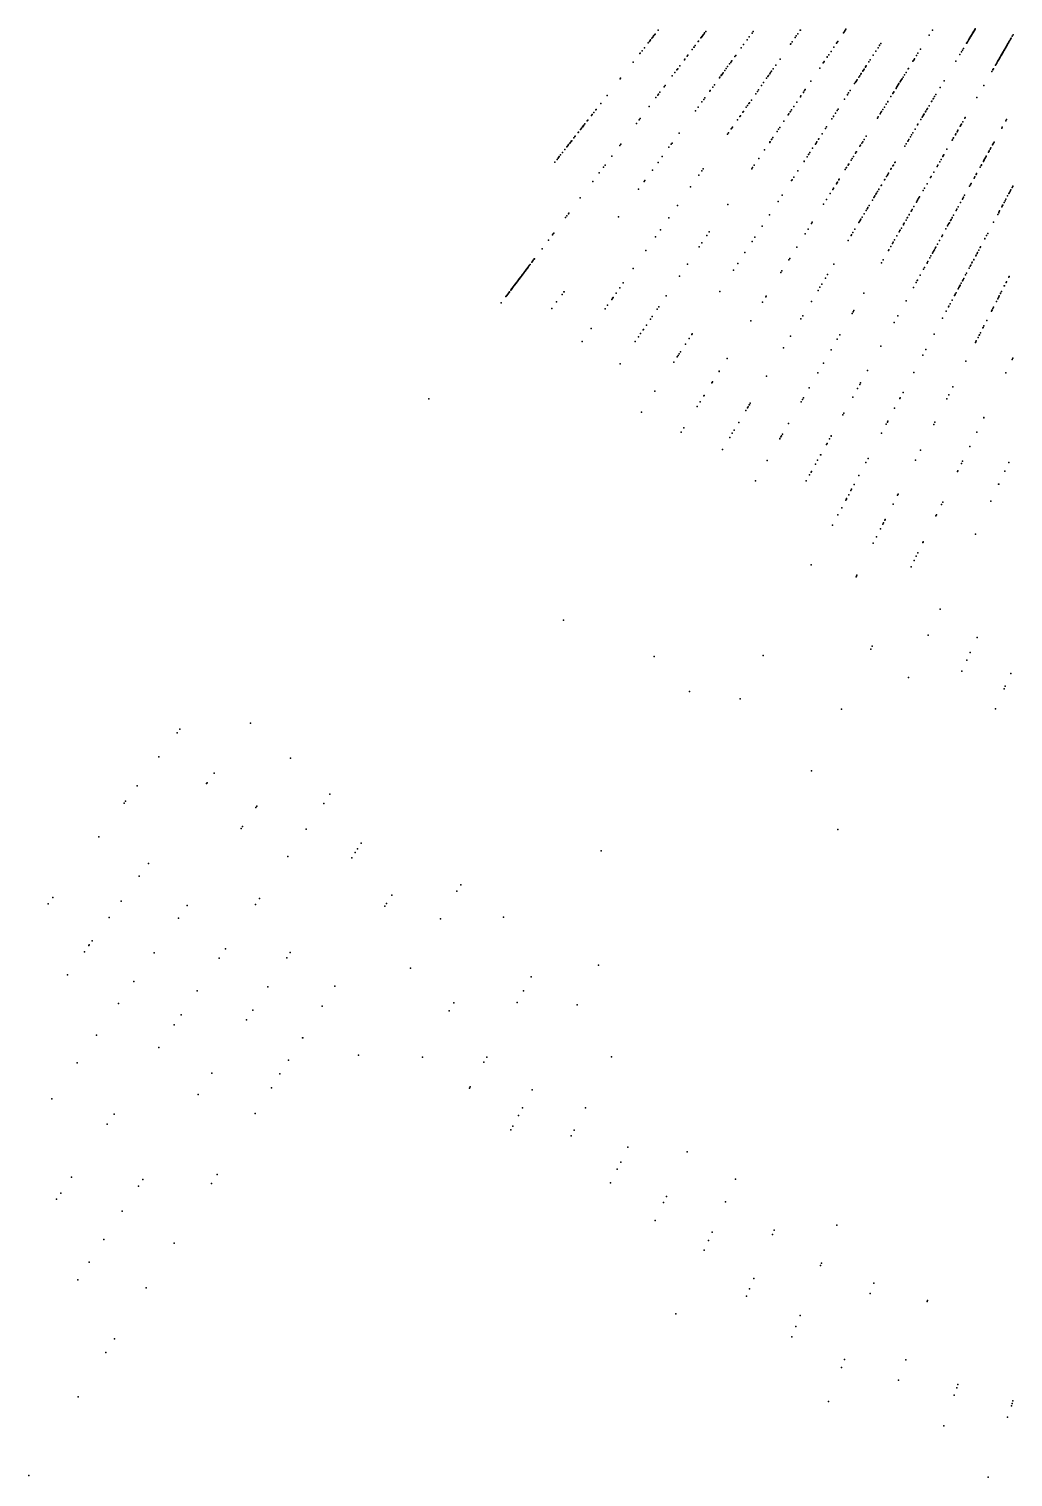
# Model space of a CAD drawing. Header units: metres. Extents: x -4327 to 4266, y -3886 to 3992.
# Drawn here: x -2168 to -1101, y -3471 to -1900 of the extents above; entities that cross this region are included whole.
import ezdxf

# ---------------------------------------------------------------- set-up
doc = ezdxf.new("R2010")
doc.units = ezdxf.units.M

msp = doc.modelspace()

# ---------------------------------------------------------------- linework, layer by layer
for p in [(-1141.9, -1900.43, 181.18), (-1141.88, -1900.41, 926.15), (-1141.74, -1900.18, 2523.62), (-1496.26, -1915.13, 2415.8), (-1495.11, -1913.65, 2236.26), (-1494.34, -1912.67, 2198.69), (-1493.92, -1912.12, 2166.94), (-1492.28, -1910.03, 2383.23), (-1491.48, -1909, 2218.65), (-1490.44, -1907.68, 2241.51), (-1490.19, -1907.36, 2421.79), (-1489.21, -1906.1, 2143.57), (-1488.92, -1905.73, 2110.41), (-1485.69, -1901.59, 2190.75), (-1442.07, -1913.69, 2275.15), (-1441.95, -1913.54, 2297.44), (-1439.27, -1909.97, 2275.69), (-1439.15, -1909.82, 2303.01), (-1438.91, -1909.5, 2345.74), (-1438.61, -1909.1, 1087.03), (-1438.04, -1908.35, 2478.46), (-1437.95, -1908.22, 1091.25), (-1437.24, -1907.29, 2542.88), (-1436.81, -1906.7, 2279.26), (-1436.62, -1906.46, -470.1), (-1435.74, -1905.29, 2488.04), (-1435.15, -1904.5, 2492.44), (-1434.04, -1903.03, 2498.7), (-1433.95, -1902.91, -427.51), (-1389.08, -1911.91, 2403.54), (-1386.71, -1908.65, 2409.95), (-1383.79, -1904.62, 1254.24), (-1382.51, -1902.86, 2515.39), (-1340.23, -1914.05, 2543), (-1336.9, -1909.29, 1261.41), (-1335.78, -1907.69, 1157.16), (-1334.11, -1905.31, 1244.06), (-1331.47, -1901.54, 1238.35), (-1331.38, -1901.41, 1183.51), (-1292.01, -1915.49, 1306.39), (-1292, -1915.47, -10.71), (-1291.81, -1915.19, 1283), (-1291.13, -1914.18, 1241.44), (-1290.76, -1913.63, 1.89), (-1284.57, -1904.45, 18.17), (-1284.49, -1904.33, 74.57), (-1284.16, -1903.85, -14.4), (-1283.63, -1903.05, 3.13), (-1283.59, -1903.01, 50.71), (-1283.04, -1902.19, -36.92), (-1282.43, -1901.28, 1280.24), (-1281.95, -1900.56, -5.63), (-1244.22, -1915.93, 6.85), (-1191.56, -1906.89, 2526.23), (-1188.19, -1901.51, 142.66), (-1188.11, -1901.37, 145.11), (-1151.07, -1915.7, 154.44), (-1151.02, -1915.62, 940.73), (-1150.56, -1914.86, 580.99), (-1150.18, -1914.22, 493.17), (-1149.89, -1913.74, 235.28), (-1149.13, -1912.48, 834.89), (-1148.57, -1911.55, 273.2), (-1148.55, -1911.52, 228.85), (-1148.49, -1911.41, 230.07), (-1148.49, -1911.41, 827.5), (-1148.47, -1911.37, 758.98), (-1148.25, -1911.02, 451.69), (-1147.93, -1910.48, 196.83), (-1147.82, -1910.29, 199.27), (-1147.75, -1910.18, 277.94), (-1147.58, -1909.89, 923.64), (-1147.49, -1909.74, 189.41), (-1147.12, -1909.12, 543.07), (-1146.88, -1908.73, 666.88), (-1146.87, -1908.7, 191.76), (-1146.7, -1908.43, 280.15), (-1146.62, -1908.3, 313.5), (-1146.18, -1907.56, 853.56), (-1146.12, -1907.46, 223.46), (-1146.12, -1907.46, 225.92), (-1146.09, -1907.41, 543.87), (-1146.09, -1907.41, 543.87), (-1145.97, -1907.22, 2541.35), (-1145.86, -1907.04, 577.32), (-1145.83, -1906.98, 320.72), (-1145.73, -1906.81, 281.15), (-1145.4, -1906.26, 306.99), (-1145.14, -1905.83, 571.78), (-1144.79, -1905.25, 315.47), (-1144.68, -1905.06, 308.03), (-1144.67, -1905.06, 637.95), (-1144.57, -1904.88, 538.02), (-1144.4, -1904.6, 632.55), (-1144.37, -1904.56, 263.6), (-1144.25, -1904.35, 1019.07), (-1144.2, -1904.26, 367.41), (-1144.1, -1904.09, 633.69), (-1143.96, -1903.87, 446.22), (-1143.83, -1903.66, 402.22), (-1143.79, -1903.59, 270.84), (-1143.54, -1903.17, 487.78), (-1143.46, -1903.04, 362.2), (-1143.33, -1902.81, 639.82), (-1143.25, -1902.68, 728.6), (-1143.04, -1902.35, 399.45), (-1143, -1902.27, 728.45), (-1142.67, -1901.73, 360.7), (-1142.65, -1901.68, 359.45), (-1142.63, -1901.66, 732.23), (-1142.43, -1901.31, 400.48), (-1142.27, -1901.05, 365.54), (-1142, -1900.6, 946.19), (-1106.29, -1916.15, 1042.78), (-1106.26, -1916.1, 459.58), (-1105.76, -1915.24, 2481.89), (-1105.31, -1914.46, 728.29), (-1105.21, -1914.29, 780.72), (-1104.48, -1913.02, 1035.2), (-1104.26, -1912.63, 931.07), (-1103.53, -1911.37, 2474.16), (-1103.3, -1910.98, 955.88), (-1103.01, -1910.47, 1097.63), (-1102.8, -1910.1, 851.48), (-1101.56, -1907.95, 987.37), (-1100.76, -1906.57, 877.62), (-1100.76, -1906.58, 1056.71), (-1505.36, -1926.77, 2147.84), (-1504.99, -1926.3, 2084.35), (-1503, -1923.75, 2363.95), (-1500.51, -1920.57, 2229.65), (-1454, -1929.52, 2167.06), (-1453.25, -1928.53, 2111.89), (-1448.72, -1922.52, 1089.92), (-1446.77, -1919.93, 2172.91), (-1446.69, -1919.82, 2512.5), (-1445.5, -1918.24, 2290.55), (-1402.31, -1930.11, 2230.83), (-1401.42, -1928.89, 2171.64), (-1395.54, -1920.79, 2372.93), (-1392.88, -1917.14, 2420.66), (-1342.03, -1916.62, 2538.07), (-1341.84, -1916.34, 2537.71), (-1302.38, -1930.86, 2545.88), (-1302.2, -1930.59, 1306.65), (-1300.6, -1928.22, 1184.28), (-1298.06, -1924.45, 1193.15), (-1295.09, -1920.05, 1269.78), (-1252.42, -1928.55, 1217.06), (-1249.66, -1924.31, -10.64), (-1247.17, -1920.48, 1316.26), (-1245.53, -1917.94, 2491.6), (-1245.4, -1917.75, 2505.03), (-1205.39, -1929.02, 20.47), (-1203.83, -1926.53, -11.77), (-1201.07, -1922.12, 2499.35), (-1158.43, -1927.94, 2518.64), (-1156.75, -1925.15, 846.01), (-1155.52, -1923.11, 747.29), (-1154.54, -1921.47, 151.22), (-1115.27, -1931.7, 866.71), (-1115.25, -1931.67, 241.2), (-1115.22, -1931.61, 445.56), (-1115.09, -1931.39, 195.73), (-1115.06, -1931.35, 538.62), (-1115.04, -1931.31, 258.4), (-1114.92, -1931.09, 539.84), (-1114.71, -1930.73, 354.97), (-1114.69, -1930.7, 616.3), (-1114.67, -1930.66, 258.31), (-1114.63, -1930.6, 263.23), (-1114.22, -1929.89, 902.47), (-1113.99, -1929.49, 211.47), (-1113.92, -1929.37, 247.06), (-1113.83, -1929.2, 916.32), (-1113.75, -1929.08, 375.88), (-1113.64, -1928.88, 263), (-1113.64, -1928.88, 1049.71), (-1113.5, -1928.64, 444.87), (-1113.45, -1928.55, 276.51), (-1113.4, -1928.46, 808.42), (-1113.25, -1928.21, 368.22), (-1113.25, -1928.21, 761.89), (-1113.11, -1927.96, 732.08), (-1113.07, -1927.89, 311.01), (-1112.94, -1927.68, 282.55), (-1112.76, -1927.36, 640.13), (-1112.62, -1927.12, 400.51), (-1112.61, -1927.09, 560.61), (-1112.36, -1926.67, 467.18), (-1112.31, -1926.57, 633.3), (-1112.26, -1926.5, 586.32), (-1112.22, -1926.42, 840.68), (-1112.01, -1926.06, 684.6), (-1111.98, -1926, 533.28), (-1111.75, -1925.61, 943.11), (-1111.69, -1925.51, 420.24), (-1111.54, -1925.25, 330.38), (-1111.42, -1925.04, 301.9), (-1110.71, -1923.81, 346.25), (-1110.6, -1923.61, 406.04), (-1110.47, -1923.38, 346.18), (-1110.1, -1922.76, 660.95), (-1109.98, -1922.55, 635.91), (-1109.87, -1922.35, 1016.71), (-1109.72, -1922.1, 1023.91), (-1109.31, -1921.38, 706.85), (-1109.28, -1921.33, 834.32), (-1109.01, -1920.85, 492.36), (-1108.88, -1920.64, 610.48), (-1108.78, -1920.47, 754.79), (-1108.64, -1920.21, 1074.71), (-1108.46, -1919.91, 787.09), (-1108.22, -1919.5, 438.99), (-1107.79, -1918.75, 964.08), (-1107.61, -1918.44, 827.55), (-1107.5, -1918.24, 939.5), (-1107.5, -1918.24, 999.96), (-1107.36, -1918, 2540.73), (-1107.34, -1917.97, 888.47), (-1107.29, -1917.88, 626.53), (-1107.24, -1917.79, 531.01), (-1107.03, -1917.43, 623.78), (-1106.99, -1917.36, 656.47), (-1106.99, -1917.37, 437.25), (-1106.64, -1916.75, 2530.71), (-1106.45, -1916.42, 828.06), (-1512.7, -1936.17, 2129.99), (-1467.45, -1947.37, 2363.72), (-1465.32, -1944.55, 2145.89), (-1464.97, -1944.08, 2214.75), (-1464.37, -1943.28, 2402.91), (-1462.13, -1940.31, 2153.02), (-1457.17, -1933.72, 2124.58), (-1456.65, -1933.04, 1091.12), (-1413.39, -1945.37, 2416.44), (-1411.74, -1943.09, 2170.9), (-1410.23, -1941.02, 2250.81), (-1408.17, -1938.18, 2452.58), (-1406.89, -1936.42, 2252.85), (-1406.06, -1935.28, 2200.41), (-1405.56, -1934.58, 2348.62), (-1363.63, -1947.46, 2376.11), (-1362.61, -1946.01, 2263.03), (-1360.73, -1943.32, 2490.4), (-1358.14, -1939.62, 2447.96), (-1353.4, -1932.86, 2501.47), (-1310.27, -1942.56, 1186.66), (-1306.52, -1936.99, 1143.5), (-1306.14, -1936.43, 1168.54), (-1306.06, -1936.31, 2481.47), (-1305.57, -1935.59, 2461.65), (-1263.74, -1945.99, 1283.7), (-1263.46, -1945.56, 1235.9), (-1263.34, -1945.37, -43.65), (-1262.69, -1944.37, -71.47), (-1262.68, -1944.36, -92.99), (-1262.21, -1943.63, 47.41), (-1260.82, -1941.49, 13.26), (-1260.68, -1941.28, 2502.67), (-1260.65, -1941.22, 2546.83), (-1260.48, -1940.98, 54.92), (-1260.24, -1940.61, -20.82), (-1260.02, -1940.26, 34.7), (-1257.09, -1935.74, 1200.73), (-1255.7, -1933.61, 29.55), (-1216.79, -1947.27, 38.2), (-1214.39, -1943.43, 1322.25), (-1214.14, -1943.03, 38.12), (-1209.25, -1935.2, -50.41), (-1208.92, -1934.68, -55.38), (-1208.48, -1933.98, 1165.89), (-1207.98, -1933.17, 30.46), (-1207.54, -1932.46, 11.81), (-1162.81, -1935.24, 1135.66), (-1123.7, -1946.3, 825.63), (-1122.76, -1944.67, 929.4), (-1122.74, -1944.64, 2506.2), (-1122.54, -1944.29, 719.33), (-1122.01, -1943.38, 818.84), (-1119.71, -1939.39, 429.6), (-1119.08, -1938.3, 501.95), (-1119.04, -1938.23, 572.95), (-1118.47, -1937.25, 337.43), (-1118.45, -1937.21, 476.1), (-1117.96, -1936.36, 318.59), (-1117.26, -1935.15, 595.47), (-1117.12, -1934.91, 216.98), (-1116.72, -1934.22, 521.41), (-1116.59, -1933.99, 171.47), (-1116.43, -1933.72, 168.99), (-1116.38, -1933.63, 353.01), (-1116.26, -1933.42, 170.19), (-1116.21, -1933.33, 157.94), (-1115.93, -1932.85, 168.92), (-1115.87, -1932.75, 160.34), (-1115.83, -1932.67, 643.21), (-1115.73, -1932.5, 693.55), (-1115.69, -1932.43, 517.08), (-1115.58, -1932.25, 741.8), (-1115.5, -1932.1, 192.12), (-1115.46, -1932.04, 741.73), (-1526.71, -1954.1, 2128.49), (-1526.33, -1953.61, 2097.61), (-1479.19, -1962.95, 1148.57), (-1479.06, -1962.78, -428.52), (-1478, -1961.37, -424.07), (-1470.21, -1951.03, 2360.42), (-1424.61, -1960.81, 2494.78), (-1419.08, -1953.19, 2167.87), (-1418.57, -1952.5, 2274.04), (-1417.33, -1950.79, 2383.85), (-1417.08, -1950.45, 2476.2), (-1416.64, -1949.84, 2497.13), (-1415.96, -1948.9, 2277.3), (-1415.01, -1947.6, 2278.27), (-1373.5, -1961.56, 2205.1), (-1371.23, -1958.33, 2490.52), (-1367.93, -1953.6, 2417.65), (-1366.74, -1951.9, 2376.34), (-1365.94, -1950.77, 2293.47), (-1364.61, -1948.86, 2505.7), (-1319.92, -1956.86, 2275.68), (-1272.48, -1959.45, 1178.43), (-1271.53, -1957.98, 1258.55), (-1270.96, -1957.1, 2539.69), (-1270.48, -1956.36, 1254.22), (-1270.1, -1955.78, 1301.81), (-1269.89, -1955.46, 1185.62), (-1267.97, -1952.51, -111.19), (-1267, -1951.01, 1219.88), (-1265.8, -1949.16, 80.52), (-1265.74, -1949.07, -3.17), (-1265.43, -1948.59, -51.33), (-1226.62, -1963, -68.83), (-1226.6, -1962.97, -61.24), (-1226.45, -1962.73, -78.93), (-1225.9, -1961.85, 2525.99), (-1225.5, -1961.22, -63.71), (-1225.22, -1960.76, 43.51), (-1225.21, -1960.75, 56.13), (-1224.8, -1960.09, 2529.25), (-1224.65, -1959.85, 1227.98), (-1224.41, -1959.47, 1205.21), (-1223.28, -1957.66, 38.4), (-1222.99, -1957.19, 2508.98), (-1222.82, -1956.92, 2505.88), (-1222.39, -1956.23, 48.45), (-1221.97, -1955.55, 1215.63), (-1221.73, -1955.17, 76.1), (-1221.13, -1954.21, -42.11), (-1219.97, -1952.37, -84.79), (-1218.5, -1950.01, -52.06), (-1218.49, -1949.99, -114.85), (-1175.46, -1956.3, 2497.51), (-1132.42, -1961.4, 2527.8), (-1540.92, -1972.28, 2105.97), (-1487.99, -1974.64, 2155.25), (-1485.98, -1971.96, 2138.14), (-1485.16, -1970.88, 2160.64), (-1483.68, -1968.91, 2168), (-1436.06, -1976.57, 2124.99), (-1434.82, -1974.87, 2125.5), (-1429.5, -1967.54, 2249.36), (-1429.13, -1967.02, 2214.56), (-1426.42, -1963.3, 2227.38), (-1384.51, -1977.28, 2254.62), (-1379.78, -1970.53, 2420.05), (-1378.02, -1968.01, 2301.15), (-1376.87, -1966.37, 2327), (-1376.83, -1966.32, 2203.21), (-1331.33, -1973.78, 2250.68), (-1330.7, -1972.84, 2271.84), (-1328.08, -1968.97, 2504.1), (-1327.96, -1968.79, 2495.68), (-1326.78, -1967.03, 2471.77), (-1326.05, -1965.95, 2438.26), (-1283.35, -1976.19, 2544.89), (-1280.37, -1971.6, 2473.24), (-1280.12, -1971.21, 1151.93), (-1279.07, -1969.6, 2473.43), (-1277.42, -1967.05, 1274.3), (-1236.48, -1978.79, 1202.56), (-1233.13, -1973.42, 1247.9), (-1231.17, -1970.28, 44.99), (-1230.66, -1969.47, 1273.27), (-1230.18, -1968.69, 1310.9), (-1229.94, -1968.31, 1221.94), (-1227.62, -1964.6, -24.64), (-1226.99, -1963.59, 1230.32), (-1189.07, -1978.95, 1193.05), (-1188.82, -1978.53, 1301.78), (-1188.8, -1978.5, 17), (-1188.73, -1978.38, 1192.7), (-1187.25, -1975.92, 18.23), (-1187.17, -1975.78, 33.32), (-1185.75, -1973.41, -89.83), (-1184.54, -1971.41, 1166.34), (-1179.89, -1963.67, 2506.92), (-1139.91, -1974.38, 2511.26), (-1558.01, -1994.16, 2075.68), (-1557.07, -1992.96, 1680.93), (-1556.95, -1992.8, 2123.17), (-1555.46, -1990.9, 2010.79), (-1555.31, -1990.7, 2109.22), (-1555.24, -1990.61, 2037.64), (-1553.23, -1988.04, 1945.71), (-1552.78, -1987.46, 2131.6), (-1547.87, -1981.19, 1600.74), (-1495.24, -1984.25, -438.79), (-1445.19, -1989.14, 2073.41), (-1442.21, -1985.04, 2089.83), (-1438.1, -1979.38, 2120.99), (-1396.4, -1994.27, 2484.19), (-1393.69, -1990.39, 2441.78), (-1393.12, -1989.59, 2140.6), (-1389.96, -1985.07, 2238.87), (-1388.71, -1983.29, 2273.86), (-1387.09, -1980.97, 2239.14), (-1386.56, -1980.21, 2426.64), (-1344.61, -1993.47, 2226.4), (-1344.54, -1993.36, 2333.36), (-1343.77, -1992.22, 2309.23), (-1342.26, -1989.98, 2309.16), (-1341.98, -1989.57, 2281.11), (-1340.89, -1987.95, 2479.04), (-1338.38, -1984.23, 2407.82), (-1338.37, -1984.22, 2282.44), (-1335.23, -1979.56, 2492.95), (-1293.29, -1991.49, 2264.5), (-1291.37, -1988.53, 2268.55), (-1290.39, -1987.02, 2542.1), (-1244.91, -1992.28, 2548.37), (-1244.02, -1990.85, 1172.86), (-1243.41, -1989.88, 1269.86), (-1241.93, -1987.5, 2528.38), (-1240.28, -1984.87, 2530.57), (-1238.39, -1981.84, 1223.83), (-1238.23, -1981.58, 2482.56), (-1236.66, -1979.08, 1246.56), (-1197.99, -1993.78, 1313.48), (-1197.95, -1993.72, -17.13), (-1197.69, -1993.29, -70.41), (-1197.37, -1992.76, -56.44), (-1197.19, -1992.46, -60.23), (-1195.78, -1990.12, -76.64), (-1195.51, -1989.66, 2528.99), (-1195.26, -1989.25, 2525.7), (-1194.32, -1987.68, -22.13), (-1193.51, -1986.34, 28.44), (-1191.85, -1983.57, 1291.81), (-1191.84, -1983.56, 65.02), (-1189.11, -1979.02, 57.31), (-1569.85, -2009.32, 1716.87), (-1569.36, -2008.69, 1939.45), (-1568.71, -2007.86, 1760.42), (-1568.66, -2007.79, 2103.85), (-1567.63, -2006.48, 1607.54), (-1567.39, -2006.17, 1846.5), (-1567.08, -2005.77, 1947.61), (-1566.64, -2005.2, 1633.83), (-1566.21, -2004.66, 1788.54), (-1564.96, -2003.05, 1639.92), (-1562.38, -1999.76, 2100.09), (-1562.2, -1999.52, 1794.32), (-1561.81, -1999.02, 2115.69), (-1509.02, -2002.54, 1118.85), (-1506.21, -1998.81, 1129.88), (-1504.97, -1997.17, 1128.96), (-1406.26, -2008.35, 2090.52), (-1405.75, -2007.62, 2119.95), (-1404.98, -2006.53, 2146.99), (-1399.48, -1998.67, 2380.76), (-1397, -1995.13, 2170.28), (-1354.96, -2008.8, 2527.01), (-1353.72, -2006.97, 2256.24), (-1349.23, -2000.32, 2131.17), (-1304.19, -2008.28, 2367.33), (-1303.04, -2006.5, 2396.4), (-1302.89, -2006.27, 2417.12), (-1297.28, -1997.63, 2486.81), (-1295.61, -1995.06, 2462.01), (-1295.52, -1994.92, 2488.87), (-1247.85, -1996.98, 1261.15), (-1247.03, -1995.66, 2494.74), (-1246.92, -1995.49, 1242.09), (-1207.03, -2008.84, 1212.69), (-1204.33, -2004.34, 1190.63), (-1203.83, -2003.5, 1286.47), (-1200.75, -1998.38, 1207.99), (-1199.22, -1995.83, 1314.84), (-1198.66, -1994.91, 1197.85), (-1160.66, -2010.32, 2573.84), (-1160.64, -2010.28, -75.36), (-1160.53, -2010.1, -81.69), (-1157.98, -2005.67, 37.27), (-1157.91, -2005.57, 1198.33), (-1157.7, -2005.2, 71.37), (-1157.69, -2005.17, 1196.49), (-1157.25, -2004.42, 1311.99), (-1156.98, -2003.94, 14.51), (-1156.71, -2003.49, 18.3), (-1155.31, -2001.06, 2528.51), (-1155.2, -2000.86, -22.05), (-1152.87, -1996.83, 2556.58), (-1152.59, -1996.34, -18.23), (-1112.91, -2007.75, 1135.94), (-1112.4, -2006.81, -1.88), (-1112.36, -2006.76, -38.17), (-1108.45, -1999.7, 2493.77), (-1107.79, -1998.51, -0.62), (-1582.61, -2025.65, 1890.23), (-1581.39, -2024.09, 1901.75), (-1580.69, -2023.2, 1875.02), (-1579.75, -2021.99, 1824.99), (-1579.66, -2021.87, 1735.74), (-1579.27, -2021.38, 1656.9), (-1576.95, -2018.4, 2082.28), (-1575.8, -2016.93, 1987.38), (-1575.5, -2016.54, 1666.82), (-1572.38, -2012.55, 1923.46), (-1572.01, -2012.08, 1778.56), (-1526.05, -2025.14, -389.58), (-1471.43, -2025.26, 2158.22), (-1470.49, -2023.96, 2161.6), (-1462.66, -2013.18, 2142.98), (-1410.3, -2014.11, 2094.2), (-1409.3, -2012.69, 2177.39), (-1364.64, -2023.16, 2363.08), (-1364.32, -2022.69, 2155), (-1364.26, -2022.6, 2159.65), (-1362.52, -2020.02, 2133.3), (-1362.39, -2019.82, 2469.8), (-1361.06, -2017.86, 2377.55), (-1356.68, -2011.37, 2166.61), (-1315.12, -2025.11, 2458.52), (-1314.32, -2023.87, 2222.2), (-1313.61, -2022.78, 2315.19), (-1311.53, -2019.58, 2254.17), (-1311.45, -2019.45, 2316.43), (-1307.76, -2013.78, 2233), (-1264.7, -2023.95, 2478.15), (-1263.78, -2022.47, 2396.59), (-1262.19, -2019.92, 2435.72), (-1259.96, -2016.36, 2287.32), (-1216.64, -2024.83, 1220.71), (-1214.83, -2021.82, 2500.56), (-1214.57, -2021.39, 2502.76), (-1213.78, -2020.06, 1187.05), (-1212.06, -2017.21, 1295.27), (-1210.75, -2015.03, 2486.72), (-1209.36, -2012.72, 1305.77), (-1166.61, -2020.62, 1274.26), (-1166.47, -2020.39, 1213.65), (-1165.52, -2018.73, -57.86), (-1165.34, -2018.42, 2481.65), (-1163.28, -2014.85, 1322.17), (-1163.27, -2014.84, 46.32), (-1163.21, -2014.74, 2515.34), (-1162.73, -2013.91, -13.32), (-1161.47, -2011.73, 1231.07), (-1161.44, -2011.68, 1301.71), (-1161.14, -2011.15, 75.39), (-1122.93, -2025.82, 2571.02), (-1122.71, -2025.42, 1155.39), (-1122.12, -2024.35, 1159.52), (-1121.96, -2024.07, -9.47), (-1121.35, -2022.97, -11.98), (-1595.12, -2041.65, 2027.65), (-1594, -2040.22, 1927.86), (-1593.51, -2039.59, 1998.42), (-1593.11, -2039.09, 1764.96), (-1592.72, -2038.59, 1827.26), (-1591.28, -2036.74, 1796.18), (-1589.39, -2034.32, 1637.73), (-1586.84, -2031.06, 1810), (-1584.44, -2027.99, 1720.61), (-1583.86, -2027.25, 2063.59), (-1583.78, -2027.15, 1952.84), (-1582.99, -2026.14, 1648.9), (-1535.82, -2038.1, 2116.58), (-1527.24, -2026.72, -401.23), (-1481.05, -2038.49, 2108.44), (-1473.83, -2028.55, 2119.17), (-1376.54, -2040.8, 2378.49), (-1370.17, -2031.36, 2147.65), (-1324.09, -2038.92, 2445.76), (-1322.49, -2036.45, 2088.8), (-1322.1, -2035.86, 2141.76), (-1321.03, -2034.21, 2144.74), (-1318.07, -2029.65, 2245.68), (-1275.25, -2040.82, 2531.76), (-1273.73, -2038.4, 2225.55), (-1271.5, -2034.83, 2379.87), (-1270.72, -2033.58, 2198.52), (-1270.54, -2033.29, 2470.63), (-1266.82, -2027.34, 2368.53), (-1266.19, -2026.33, 2251.41), (-1218.06, -2027.19, -109.07), (-1178.78, -2041.71, 1226.45), (-1177, -2038.62, 1255.76), (-1176.48, -2037.72, 1293.38), (-1176.36, -2037.51, 2491.46), (-1175.88, -2036.68, 1171.74), (-1172.37, -2030.6, 1189.07), (-1131.54, -2041.35, 7), (-1130.92, -2040.24, 1285.57), (-1130.91, -2040.21, 51.54), (-1130.49, -2039.46, 2526.69), (-1129.95, -2038.48, 50.22), (-1129.94, -2038.46, 1169.18), (-1129.85, -2038.3, -102.39), (-1127.39, -2033.86, -18.39), (-1126.77, -2032.75, -20.92), (-1126.65, -2032.53, 2531.94), (-1125.6, -2030.64, 1271.28), (-1124.82, -2029.22, 2478.52), (-1597.51, -2044.73, 1985.44), (-1549.53, -2056.3, 2065.31), (-1544.8, -2050.02, 2077.47), (-1543.1, -2047.76, 2082.14), (-1491.76, -2053.23, 2104.93), (-1485.67, -2044.85, 2117.36), (-1438.19, -2053.94, 2123.85), (-1436.86, -2052.05, 2145.46), (-1384.12, -2052.05, 2171.9), (-1383.12, -2050.57, 2146.57), (-1381.28, -2047.83, 2117.86), (-1333.94, -2054.09, 2431.91), (-1327.41, -2044.04, 2229.65), (-1327.1, -2043.56, 2212.09), (-1282.66, -2052.68, 2295.69), (-1281.57, -2050.94, 2251.52), (-1281.21, -2050.36, 2152), (-1279.68, -2047.91, 2340.92), (-1278.99, -2046.81, 2539.19), (-1278.94, -2046.73, 2406.88), (-1276.29, -2042.49, 2436.2), (-1235.78, -2056.69, 1473.06), (-1233.18, -2052.36, 2400.89), (-1232.77, -2051.68, 2474.55), (-1230.93, -2048.6, 2522.63), (-1230.49, -2047.88, 1464.95), (-1228.84, -2045.13, 2290.26), (-1228.6, -2044.73, 2482.37), (-1186.74, -2055.49, 2513.45), (-1183.12, -2049.22, 1268.93), (-1182.46, -2048.09, -110.36), (-1180.2, -2044.17, 1205.12), (-1140.48, -2057.48, 1184.92), (-1140.22, -2057.01, 2542.87), (-1136.39, -2050.11, 1295.13), (-1135.38, -2048.28, -99.05), (-1135.11, -2047.79, 1231.03), (-1135.05, -2047.68, 1298.6), (-1132.92, -2043.84, 43.98), (-1132.74, -2043.52, -12.11), (-1132.27, -2042.67, 7.01), (-1132.14, -2042.44, -9.55), (-1556.47, -2065.51, 2128.43), (-1500.7, -2065.53, 2115.19), (-1499.94, -2064.49, 2035.52), (-1450.42, -2071.41, 2118.33), (-1441.49, -2058.67, 2121.68), (-1340.81, -2064.66, 2153.04), (-1340.18, -2063.69, 2382.74), (-1338.42, -2060.99, 2161.06), (-1295.48, -2073.2, 2075.29), (-1295.35, -2072.99, 2443.09), (-1292.28, -2068.07, 2086.24), (-1291.9, -2067.48, 2222.96), (-1291.84, -2067.38, 2127.34), (-1291.55, -2066.92, 2157.49), (-1291.36, -2066.61, 2236.68), (-1291.22, -2066.38, 2221.79), (-1289.62, -2063.83, 2442.93), (-1289.48, -2063.6, 2238.32), (-1289.23, -2063.19, 2247.69), (-1243.72, -2069.9, 2501.98), (-1243.68, -2069.83, 2366.48), (-1243.5, -2069.53, 2434.21), (-1240.12, -2063.91, 1442.3), (-1239.9, -2063.55, 1459.95), (-1239.81, -2063.4, 2434.96), (-1237.96, -2060.32, 2418.1), (-1236.93, -2058.59, 2223.68), (-1236.56, -2057.98, 2237.66), (-1196.71, -2072.77, 2423.64), (-1193.97, -2068.01, 1484.01), (-1190.08, -2061.28, -111.07), (-1189.44, -2060.16, 2560.81), (-1147.85, -2070.78, 1194.19), (-1147, -2069.25, 1196.55), (-1146.72, -2068.73, 1258.48), (-1146.15, -2067.71, 2470.95), (-1143.08, -2062.18, 1174.75), (-1142.23, -2060.64, 1251.91), (-1140.78, -2058.01, 1242.09), (-1101.78, -2072.14, 1296.7), (-1101.15, -2070.95, -0.64), (-1101.13, -2070.92, -85.11), (-1101.07, -2070.81, 2558.08), (-1569.96, -2083.4, 1096.43), (-1506.79, -2073.91, 2049.39), (-1355.6, -2087.44, 2126.97), (-1351.18, -2080.63, 2110.68), (-1302.98, -2085.2, 2393.97), (-1298.96, -2078.78, 2389.21), (-1296.15, -2074.27, 2441.94), (-1253.24, -2085.74, 2384.68), (-1251.65, -2083.1, 2384.26), (-1250.95, -2081.93, 2261.23), (-1250.44, -2081.09, 2211.37), (-1249.43, -2079.4, 2161.63), (-1248.76, -2078.28, 2160.47), (-1247.63, -2076.41, 2203.98), (-1246.4, -2074.36, 2559.94), (-1246.22, -2074.07, 2559.57), (-1205.54, -2088.06, 2274.33), (-1204.6, -2086.42, 2158.56), (-1204.31, -2085.93, 2473.87), (-1203.51, -2084.54, 2461.46), (-1202.84, -2083.38, 2462.77), (-1202.21, -2082.29, 2532.35), (-1198.29, -2075.5, 2263.11), (-1198.14, -2075.24, 2238.23), (-1157.58, -2088.34, 2534.05), (-1155.61, -2084.77, 1278.26), (-1155.27, -2084.16, 1279.56), (-1154.43, -2082.64, 1315.68), (-1153.23, -2080.48, 2478.08), (-1153.21, -2080.45, 1322.78), (-1110.39, -2088.35, 1248.51), (-1110.36, -2088.28, 1218.93), (-1109.42, -2086.51, 1217.9), (-1108.56, -2084.89, 2497.81), (-1106.63, -2081.26, 62.37), (-1105.24, -2078.65, 1295.75), (-1105.11, -2078.41, 1332.65), (-1104.6, -2077.46, 1206.13), (-1103.91, -2076.15, 2514.66), (-1103.84, -2076.02, 7.05), (-1103.05, -2074.54, 1268.25), (-1584.53, -2102.74, 1162.8), (-1582.89, -2100.56, 1170.18), (-1582.43, -2099.96, 2118.61), (-1528.5, -2103.8, 2069.64), (-1464.64, -2091.73, 2068.96), (-1410.08, -2090.53, 2143), (-1364.93, -2101.81, 2106.38), (-1306.18, -2090.33, 2129.73), (-1264.47, -2104.44, 2238.63), (-1262.31, -2100.84, 2289.26), (-1260.05, -2097.07, 2113.87), (-1258.96, -2095.26, 1475.1), (-1258.74, -2094.9, 2216.31), (-1258.13, -2093.89, 2096.74), (-1256.79, -2091.65, 2344.92), (-1213.43, -2101.73, 2368.02), (-1213.31, -2101.51, 2495.08), (-1211.12, -2097.72, 2182.19), (-1210.96, -2097.44, 2160.46), (-1210.21, -2096.15, 1504.2), (-1208.23, -2092.72, 2454.99), (-1165.29, -2102.24, 2279.69), (-1162.37, -2096.97, 2459.84), (-1161.7, -2095.75, 2493.55), (-1160.21, -2093.08, 2468.71), (-1117.28, -2101.31, 1197.12), (-1116.3, -2099.46, 1228.74), (-1116.13, -2099.13, 1295.03), (-1115.67, -2098.27, 1232.98), (-1115.26, -2097.5, 1227.6), (-1112.88, -2093.03, 2554.59), (-1112.49, -2092.29, 1169.39), (-1112, -2091.36, -111.83), (-1111.97, -2091.31, 1197.9), (-1586.08, -2104.8, -447.68), (-1482.97, -2117.91, 2046.25), (-1473.91, -2104.95, 2107.71), (-1430.11, -2120.22, 2074.45), (-1372.83, -2113.98, 2125.62), (-1323.04, -2117.31, 2121.8), (-1319.32, -2111.36, 2101.84), (-1318.41, -2109.9, 2100.39), (-1272.15, -2117.21, 2092.18), (-1267.86, -2110.08, 2242.17), (-1267.21, -2108.98, 2419.16), (-1266.59, -2107.95, 2237.46), (-1266.16, -2107.24, 2419.8), (-1265.71, -2106.5, 2411.05), (-1224.18, -2120.34, 2404.68), (-1223.33, -2118.88, 2216.32), (-1223.04, -2118.38, 2146.34), (-1221.76, -2116.15, 2320.08), (-1219.67, -2112.53, 2313.58), (-1219.51, -2112.25, 2190.09), (-1219.36, -2112, 2111.79), (-1218.77, -2110.98, 2370.67), (-1216.75, -2107.48, 2282.97), (-1215.43, -2105.18, 2226.25), (-1215.15, -2104.71, 2410.51), (-1173.52, -2117.09, 2513.44), (-1171.67, -2113.74, 2468.72), (-1170.94, -2112.43, 1470.13), (-1170.24, -2111.17, 1471.05), (-1170.07, -2110.86, 2476.13), (-1169.82, -2110.41, 2266.15), (-1168.48, -2107.99, 2273.47), (-1168.18, -2107.45, 2209.16), (-1167.86, -2106.88, 2272.27), (-1166.82, -2105, 1459.56), (-1166.7, -2104.78, 2394.73), (-1121.86, -2109.91, 1193.86), (-1121.81, -2109.81, 2478.46), (-1604.38, -2129.09, 1083.02), (-1600.05, -2123.34, 1172.46), (-1599.72, -2122.9, -461.98), (-1598.84, -2121.73, -454.27), (-1488.34, -2125.56, 2030.73), (-1438.23, -2132.27, 2083.91), (-1432.72, -2124.1, 2099.17), (-1383.61, -2130.57, 2128.12), (-1380.7, -2126.09, 2111.9), (-1326.11, -2122.22, 2107.98), (-1279.5, -2129.45, 2115.93), (-1276.38, -2124.25, 2131.84), (-1275.88, -2123.42, 2093.68), (-1274.4, -2120.96, 2086.62), (-1231.39, -2132.82, 2405.68), (-1230.63, -2131.51, 2454.55), (-1229.19, -2129.02, 2142.93), (-1226.64, -2124.61, 2259.12), (-1182.66, -2133.57, 2519.22), (-1180.53, -2129.74, 2423.12), (-1178.11, -2125.36, 2373.71), (-1178.06, -2125.27, 2186.73), (-1177.29, -2123.89, 2226.39), (-1131.39, -2127.84, 2540.92), (-1131.26, -2127.6, 2292.93), (-1129.42, -2124.13, 2449.42), (-1128.24, -2121.91, 2468.32), (-1621.36, -2151.62, 2161.05), (-1620.99, -2151.13, 2165.4), (-1620.15, -2150.01, 1064.69), (-1619.87, -2149.63, 1057.72), (-1619.66, -2149.36, 1066.07), (-1611.49, -2138.52, 2135.92), (-1498.83, -2140.55, 84.83), (-1441.06, -2136.46, 2025.88), (-1391.48, -2142.69, 2114.28), (-1343.89, -2150.67, 2119.74), (-1342.86, -2149.02, 2125.17), (-1335.25, -2136.84, 2106.11), (-1241.56, -2150.45, 2138.42), (-1235.78, -2140.44, 2154.43), (-1235.45, -2139.87, 2226.04), (-1233.31, -2136.16, 2161.98), (-1190.98, -2148.59, 2418.04), (-1190.97, -2148.57, 2523.13), (-1189.72, -2146.31, 2342.79), (-1189.71, -2146.29, 2143.8), (-1188.15, -2143.48, 2316.8), (-1187.36, -2142.06, 2327.95), (-1186.71, -2140.88, 2527.84), (-1186.67, -2140.8, 2258.91), (-1186.05, -2139.69, 2149), (-1185.03, -2137.84, 2450.99), (-1184.55, -2136.99, 2324.98), (-1143.43, -2150.47, 2405.2), (-1143.37, -2150.36, 2515.09), (-1141.09, -2146.08, 2267.8), (-1140.82, -2145.57, 1441.22), (-1139.81, -2143.67, 2445.14), (-1139.28, -2142.67, 2220.03), (-1137.9, -2140.07, 2446.36), (-1136.39, -2137.24, 2260.93), (-1136.08, -2136.65, 2275.18), (-1633.07, -2167.16, 318.92), (-1632.94, -2166.98, 820.66), (-1632.93, -2166.98, 46.62), (-1632.81, -2166.81, 1074.72), (-1632.8, -2166.79, 324.87), (-1632.69, -2166.66, 218.73), (-1632.63, -2166.57, 580.5), (-1632.11, -2165.89, 823.48), (-1632.08, -2165.85, 1084.52), (-1631.91, -2165.61, 1009.63), (-1631.67, -2165.3, 553.92), (-1631.66, -2165.28, 332.15), (-1631.33, -2164.85, 336.58), (-1631.15, -2164.61, 930.78), (-1630.98, -2164.38, 228.91), (-1630.94, -2164.33, 945.56), (-1630.88, -2164.26, 342.5), (-1630.81, -2164.16, 1087.11), (-1630.4, -2163.61, 673.11), (-1630.05, -2163.15, 559.53), (-1629.99, -2163.08, 452.48), (-1629.46, -2162.37, 565.49), (-1629.4, -2162.29, 933.08), (-1628.92, -2161.65, -76.05), (-1628.84, -2161.54, 697.6), (-1628.8, -2161.5, 447.6), (-1628.75, -2161.43, 569.87), (-1628.57, -2161.19, 940.87), (-1628.38, -2160.94, 738.47), (-1628.07, -2160.52, 860.27), (-1628.01, -2160.44, -21.39), (-1627.9, -2160.3, 695.62), (-1627.75, -2160.1, -9.59), (-1627.71, -2160.05, 617.43), (-1627.61, -2159.91, -0.74), (-1627.24, -2159.42, 943.41), (-1627.15, -2159.3, -9.59), (-1627.02, -2159.13, 115.82), (-1627.01, -2159.11, -2.21), (-1626.59, -2158.56, 994.61), (-1626.04, -2157.83, 112.8), (-1625.34, -2156.9, 9.57), (-1624.38, -2155.63, -230.95), (-1622.61, -2153.28, 122.88), (-1622.2, -2152.73, 1120.83), (-1621.79, -2152.19, 980.01), (-1621.75, -2152.14, 121.34), (-1512.54, -2160.14, 71.21), (-1453.83, -2155.4, 84.4), (-1403.9, -2161.81, 2093.18), (-1399.3, -2154.74, 2079.36), (-1352.45, -2164.37, 2119.09), (-1351.32, -2162.57, 2122.03), (-1301.76, -2166.5, 2131.43), (-1294.97, -2155.2, 2120.31), (-1243.49, -2153.79, 2111.21), (-1201.37, -2167.32, 2167.19), (-1197.67, -2160.66, 2097.14), (-1196.78, -2159.04, 2273.18), (-1194.03, -2154.09, 2464.23), (-1193.82, -2153.7, 2139.39), (-1193.18, -2152.56, 2224.54), (-1193.14, -2152.49, 2142.9), (-1152.16, -2166.89, 2482.43), (-1151.21, -2165.12, 2485.82), (-1148.26, -2159.57, 2122.65), (-1147.08, -2157.35, 2249.98), (-1146.47, -2156.2, 2432.74), (-1145.27, -2153.94, 2491.94), (-1144.91, -2153.26, 2187.42), (-1644.98, -2182.96, -27.58), (-1644.83, -2182.77, -362.1), (-1644.78, -2182.7, 103.65), (-1644.72, -2182.62, -349.95), (-1644.41, -2182.21, -251.83), (-1644.27, -2182.03, -349.85), (-1643.99, -2181.65, -357.36), (-1643.8, -2181.39, 232.21), (-1643.51, -2181.02, -370.9), (-1643.09, -2180.46, -259.13), (-1643.06, -2180.41, 106.52), (-1642.97, -2180.3, 224.6), (-1642.49, -2179.66, 152.74), (-1642.39, -2179.52, -146.76), (-1642.36, -2179.48, 97.53), (-1642.33, -2179.44, -379.74), (-1641.97, -2178.97, -243.95), (-1641.9, -2178.88, 687.35), (-1641.66, -2178.56, -125.81), (-1641.27, -2178.04, 589.8), (-1640.99, -2177.66, 753.79), (-1640.85, -2177.48, 337.04), (-1640.76, -2177.36, -125.74), (-1640.71, -2177.29, 513.75), (-1640.69, -2177.27, 594.26), (-1640.32, -2176.78, 333.91), (-1640.31, -2176.76, -136.14), (-1639.63, -2175.87, -9.66), (-1639.41, -2175.58, 210.66), (-1639.36, -2175.51, 706.86), (-1639.31, -2175.43, 264.53), (-1639.2, -2175.29, 348.77), (-1639.16, -2175.24, -66.12), (-1639.01, -2175.03, 825.33), (-1639.01, -2175.04, 713.06), (-1638.97, -2174.98, 877.49), (-1638.96, -2174.97, -136.02), (-1638.83, -2174.8, 822), (-1638.77, -2174.72, 1063.21), (-1638.74, -2174.69, -116.66), (-1638.62, -2174.52, -356.2), (-1638.18, -2173.94, -183.63), (-1638.15, -2173.9, 457.8), (-1637.99, -2173.69, -116.6), (-1637.95, -2173.64, 112.14), (-1637.84, -2173.49, 463.82), (-1637.49, -2173.03, 691.82), (-1637.43, -2172.94, 229.82), (-1637.38, -2172.88, 37.84), (-1637.32, -2172.8, 162.68), (-1637.26, -2172.72, -126.96), (-1636.9, -2172.24, 564.98), (-1636.59, -2171.83, 373.87), (-1636.49, -2171.7, 832.17), (-1636.4, -2171.58, 86.79), (-1636.26, -2171.39, 270.03), (-1636.23, -2171.36, 835.29), (-1636.07, -2171.14, -190.85), (-1635.94, -2170.97, 809.25), (-1635.91, -2170.92, 580.11), (-1635.74, -2170.7, 385.77), (-1635.61, -2170.53, 438.82), (-1635.57, -2170.47, 581.54), (-1635.57, -2170.47, 570.7), (-1635.33, -2170.15, 443.31), (-1635.15, -2169.91, 813.69), (-1635.06, -2169.79, 956.26), (-1634.93, -2169.63, 216.04), (-1634.85, -2169.52, 959.48), (-1634.77, -2169.42, 501.16), (-1634.74, -2169.38, 452.28), (-1634.74, -2169.38, 452.28), (-1634.73, -2169.36, 229.44), (-1634.11, -2168.53, 629.22), (-1633.92, -2168.28, 9.63), (-1633.45, -2167.66, -230.75), (-1527.21, -2181.08, 124.26), (-1523.45, -2175.71, 2159.24), (-1462.57, -2168.35, 2095.64), (-1310.09, -2180.35, 2098), (-1308.01, -2176.89, 2129.83), (-1304.16, -2170.48, 2125.91), (-1208.75, -2180.64, 2154.25), (-1205.8, -2175.33, 2160.87), (-1204.59, -2173.14, 2161.08), (-1204.23, -2172.49, 2108.62), (-1160.17, -2181.97, 2139.94), (-1159.38, -2180.48, 2357.63), (-1158.94, -2179.65, 1429.74), (-1158.81, -2179.4, 2153.97), (-1158.75, -2179.29, 2450.76), (-1158.2, -2178.26, 2176.66), (-1158.06, -2178, 2329.37), (-1156.88, -2175.78, 2215.15), (-1155.51, -2173.2, 2124.3), (-1155.27, -2172.74, 2135.59), (-1154.94, -2172.12, 2395.19), (-1154.28, -2170.89, 2157.39), (-1110.24, -2178.97, 2457.55), (-1110.12, -2178.73, 2150.33), (-1108.26, -2175.08, 2275.16), (-1107.95, -2174.47, 2150.85), (-1107.93, -2174.44, 2332.38), (-1105.31, -2169.29, 2319.24), (-1104.96, -2168.6, 2475.39), (-1655.87, -2197.41, -392.05), (-1650.62, -2190.45, -254.29), (-1650.02, -2189.66, 708.27), (-1649.46, -2188.91, -245.06), (-1648.83, -2188.08, 1083.54), (-1648.67, -2187.86, -202.83), (-1648.28, -2187.34, -241.88), (-1647.83, -2186.74, 699.36), (-1647.44, -2186.23, 953.45), (-1647.22, -2185.94, -320.17), (-1647.05, -2185.71, -309.55), (-1646.91, -2185.53, -370.15), (-1646.72, -2185.27, 0.75), (-1646.6, -2185.12, 399), (-1645.47, -2183.62, -18.64), (-1595.7, -2196.3, 2079.59), (-1589.74, -2188.09, 2130.96), (-1587.7, -2185.28, 2140.19), (-1587.58, -2185.12, 2140.03), (-1535.95, -2193.56, 94.24), (-1535.21, -2192.51, 2149.37), (-1534.92, -2192.1, 145.37), (-1534.46, -2191.43, 171.68), (-1531.23, -2186.83, 139.18), (-1477.01, -2189.75, 2144.87), (-1418.82, -2184.79, 2052.51), (-1372.46, -2196.39, 2033.74), (-1368.9, -2190.69, 2065.16), (-1368.46, -2190, 2108.74), (-1319.28, -2195.65, 2143.42), (-1312.15, -2183.79, 64.63), (-1262.59, -2186.87, 2134.18), (-1216.75, -2195.08, 2111.77), (-1168.91, -2198.4, 2333.27), (-1166.8, -2194.42, 2281.14), (-1164.05, -2189.26, 2137.65), (-1163.82, -2188.83, 2292.82), (-1163.39, -2188.02, 2479.44), (-1163.36, -2187.97, 2098.96), (-1162.57, -2186.48, 2320.62), (-1118.73, -2195.63, 2284.13), (-1117.32, -2192.85, 2365.01), (-1116.57, -2191.39, 2227.9), (-1116.29, -2190.83, 2409.7), (-1115.7, -2189.69, 1452.12), (-1114.32, -2186.97, 2265.19), (-1114.29, -2186.91, 2450.42), (-1113.24, -2184.85, 2175.41), (-1600.72, -2203.21, 2107.43), (-1543.19, -2203.9, 172.66), (-1540.36, -2199.86, 115.05), (-1492.14, -2212.19, 165.4), (-1486.75, -2204.2, 121.17), (-1484.86, -2201.39, 93.45), (-1328.76, -2211.43, 2123.19), (-1275.31, -2208.91, 2108.42), (-1274.15, -2206.9, 2104.17), (-1273.39, -2205.58, 2116.97), (-1225.71, -2211.23, 62.75), (-1177.17, -2213.94, 2114.5), (-1173.15, -2206.37, 2135.42), (-1170.59, -2201.55, 2253.71), (-1170.27, -2200.96, 2437.61), (-1124.23, -2206.43, 2318.07), (-1123.64, -2205.26, 2126.75), (-1123.52, -2205.04, 2188.29), (-1122.73, -2203.48, 1425.1), (-1121.99, -2202.03, 2437.93), (-1558.04, -2225.12, 2133.01), (-1501.73, -2226.41, 95.98), (-1501.55, -2226.14, 122.38), (-1498.33, -2221.36, 2130.14), (-1493.98, -2214.92, 111.54), (-1385.18, -2216.76, 2122.65), (-1330.76, -2214.75, 2056.4), (-1229.74, -2218.51, 2131.95), (-1136.2, -2229.92, 2317.27), (-1133.45, -2224.51, 2519.89), (-1133.16, -2223.95, 2323.74), (-1132.28, -2222.22, 2093.92), (-1132.27, -2222.2, 2271.63), (-1129.33, -2216.44, 2380.03), (-1129.31, -2216.4, 2151.68), (-1567.89, -2239.17, 2110.57), (-1510.4, -2239.25, 131.95), (-1506.85, -2234, 2163.93), (-1504.59, -2230.65, 106.45), (-1455.97, -2241.99, 136.45), (-1451.92, -2235.76, 2138.37), (-1449.16, -2231.52, 2141.47), (-1448.66, -2230.74, 124.13), (-1342.05, -2233.55, 2041.55), (-1291.34, -2236.67, 2057.81), (-1288.71, -2232.1, 2116.4), (-1244.01, -2244.25, 2140.03), (-1186.34, -2231.19, 2147.54), (-1141.52, -2240.37, 2134.51), (-1141.11, -2239.55, 2147.92), (-1140.6, -2238.56, 2144.6), (-1138.68, -2234.78, 2426.06), (-1137.41, -2232.3, 2152.81), (-1137.18, -2231.85, 2511.7), (-1468.73, -2261.64, 105.22), (-1464.89, -2255.74, 112.29), (-1463.9, -2254.21, 166.6), (-1463.9, -2254.21, 94.6), (-1462.87, -2252.63, 160.6), (-1461.44, -2250.42, 60.75), (-1410.7, -2257.59, 86.42), (-1349.65, -2246.19, 2069.3), (-1298.1, -2248.37, 2096.5), (-1198.44, -2253.94, 2121.92), (-1195.16, -2247.78, 2134.97), (-1151.85, -2260.64, 2118.35), (-1101.7, -2258.81, 2145.25), (-1100.85, -2257.07, 2127.08), (-1526.59, -2263.26, 2124.52), (-1419.51, -2271.68, 146.98), (-1419.37, -2271.46, 142.57), (-1367.96, -2276.66, 71.73), (-1312.36, -2273.07, 2107.73), (-1306.36, -2262.68, 2107.49), (-1258.69, -2270.73, 2084.88), (-1208.43, -2272.72, 2094.88), (-1108.72, -2273.22, 53.12), (-1489.04, -2292.92, 2115.69), (-1427.27, -2284.11, 100.67), (-1427.04, -2283.74, 2136.07), (-1426.62, -2283.08, 118.28), (-1321.9, -2289.6, 2066.73), (-1269.42, -2290.1, 2095.62), (-1266.98, -2285.7, 2181.96), (-1265.99, -2283.9, 2101.66), (-1165.91, -2288.23, 2132.35), (-1734.26, -2301.45, 2185.12), (-1440, -2304.49, 129.78), (-1436.04, -2298.15, 153.14), (-1435.82, -2297.79, 160.53), (-1386.72, -2307.88, 122.71), (-1386.63, -2307.73, 115.34), (-1385.67, -2306.15, 165.29), (-1330.47, -2304.44, 83.48), (-1329.12, -2302.1, 2132.27), (-1328.07, -2300.29, 84.78), (-1274.59, -2299.42, 2097.1), (-1223.49, -2301.06, 2074.15), (-1223.08, -2300.27, 2092.08), (-1220.06, -2294.59, 2105.63), (-1219.97, -2294.43, 2148.08), (-1172.64, -2301.43, 2104.5), (-1170.36, -2296.95, 2102.74), (-1503.8, -2315.65, 2107.91), (-1443.16, -2309.53, 2097.97), (-1390.43, -2314.07, 128.94), (-1388.73, -2311.23, 174.51), (-1388.73, -2311.23, 130.25), (-1387.9, -2309.86, 103.67), (-1285.37, -2318.87, 2110.11), (-1284.37, -2317.06, 2117.92), (-1229.11, -2311.62, 2086.01), (-1132.56, -2322.1, 2112.04), (-1132.28, -2321.51, 2099.78), (-1460.57, -2337.4, 2108.95), (-1457.6, -2332.65, 2114.2), (-1405.25, -2338.72, 2125.7), (-1403.22, -2335.35, 110.77), (-1398.24, -2327.06, 2115.1), (-1350.89, -2339.8, 115.75), (-1344.1, -2328.06, 147.5), (-1243.36, -2338.42, 2084.34), (-1238.34, -2328.98, 2094.63), (-1237.04, -2326.54, 2106.53), (-1236.5, -2325.52, 2107.96), (-1186.7, -2329.03, 2117.9), (-1185.56, -2326.78, 2115.86), (-1140.11, -2337.58, 2079.21), (-1408.02, -2343.35, 2117.95), (-1353.72, -2344.7, 173.75), (-1353.54, -2344.39, 95.27), (-1352.4, -2342.43, 126.22), (-1351.9, -2341.56, 186.85), (-1303.03, -2350.73, 116.61), (-1302.43, -2349.64, 110.69), (-1299.69, -2344.71, 2133.62), (-1298.07, -2341.78, 97.16), (-1297.9, -2341.48, 92.76), (-1147.72, -2353.18, 2079.08), (-1415.72, -2356.16, 2098.51), (-1367.35, -2368.32, 2125.79), (-1312.62, -2368.03, 104.16), (-1309.35, -2362.12, 2135.07), (-1309.32, -2362.08, 105.37), (-1260.4, -2370.47, 132.63), (-1257.98, -2365.92, 79.67), (-1206.43, -2367.76, 2100.81), (-1201.02, -2357.13, 2082.02), (-1156.66, -2371.5, 2083.55), (-1155.43, -2368.99, 2090.7), (-1105.41, -2370.55, 2077.06), (-1321.36, -2383.79, 168.94), (-1319.77, -2380.92, 156.81), (-1319.25, -2380, 106.17), (-1314.92, -2372.18, 104.34), (-1267.79, -2384.36, 111.26), (-1160.98, -2380.35, 2072.64), (-1160.48, -2379.34, 2074.08), (-1109.67, -2379.69, 2092.09), (-1380.03, -2390.28, 2095.24), (-1325.03, -2390.42, 2107.85), (-1276.56, -2400.86, 162.59), (-1275.78, -2399.39, 128.3), (-1273.01, -2394.19, 182.93), (-1116.35, -2394.02, 2088.25), (-1116.33, -2393.98, 2118.81), (-1282.15, -2411.38, 115.51), (-1281.48, -2410.11, 119.92), (-1281.22, -2409.62, 115.43), (-1278.93, -2405.31, 2131.96), (-1230.74, -2415.47, 2116.83), (-1225.9, -2405.97, 2125.15), (-1225.23, -2404.66, 61.1), (-1178.28, -2415.83, 2110.63), (-1177.03, -2413.27, 2117.88), (-1124.9, -2412.36, 2092.47), (-1290.56, -2427.19, 105.75), (-1286.46, -2419.49, 111.41), (-1239.6, -2432.85, 99.08), (-1239.48, -2432.62, 166.24), (-1239.27, -2432.2, 157.25), (-1239.23, -2432.13, 130.37), (-1184.36, -2428.3, 2100.17), (-1183.86, -2427.28, 69.98), (-1296.48, -2438.32, 2113.05), (-1244.41, -2442.29, 156.4), (-1241.94, -2437.45, 108.23), (-1241.16, -2435.9, 78.3), (-1141.63, -2448.23, 2088.05), (-1252.35, -2457.87, 181.56), (-1248.92, -2451.13, 2112.09), (-1198.43, -2457.14, 172.45), (-1198.36, -2456.99, 85.76), (-1198.16, -2456.6, 157.45), (-1319.47, -2481.56, 2104.7), (-1207.98, -2476.72, 131.61), (-1205.75, -2472.16, 147.91), (-1203.93, -2468.41, 159.71), (-1270.96, -2494.4, 2096.46), (-1270.56, -2493.61, 2175.5), (-1270.11, -2492.72, 2182.08), (-1211.35, -2483.64, 192.47), (-1588.09, -2541.48, 2241.68), (-1179.59, -2529.64, 2172.12), (-1192.67, -2557.7, 2087.06), (-1139.81, -2560.06, 2098.56), (-1254.87, -2572.86, 2102.53), (-1253.36, -2569.77, 2085.63), (-1490.05, -2580.84, 2203.9), (-1371.61, -2579.63, 2145.89), (-1150.9, -2584.96, 2102.16), (-1147.08, -2576.38, 2182.4), (-1214.07, -2603.58, 2090.75), (-1156.18, -2596.83, 2182.42), (-1103.29, -2599.18, 2150.8), (-1451.6, -2618.75, 2204.21), (-1110.39, -2615.93, 2150), (-1109.13, -2612.94, 2092.08), (-1396.67, -2626.75, 2182.6), (-1286.58, -2637.88, 2286.57), (-1119.59, -2637.59, 2083.01), (-1927.73, -2653.3, 2552.28), (-2007.14, -2663.56, 2460.85), (-2004.23, -2659.7, 2465.71), (-2026.82, -2689.68, 2470.82), (-1884.31, -2691.08, 2550.85), (-1966.9, -2707.21, 2554.68), (-1319.31, -2704.98, 2323.7), (-2050.55, -2721.17, 2554.47), (-1975.19, -2718.62, 2442.87), (-1974.73, -2717.98, 2541.71), (-1974.6, -2717.8, 2442.14), (-1841.49, -2730.12, 2531.19), (-2064.71, -2739.97, 2508.39), (-2062.97, -2737.65, 2514.89), (-1921.84, -2744.68, 2472.28), (-1920.86, -2743.28, 2499.34), (-1848.24, -2740.12, 2463.89), (-2092.07, -2776.27, 2527.1), (-1937.64, -2767.24, 2503.99), (-1936.12, -2765.07, 2574.08), (-1867.13, -2768.13, 2463.67), (-1290.89, -2768.33, 2334.56), (-1814.11, -2793.49, 2454.87), (-1811.48, -2789.44, 2459.73), (-1807.49, -2783.28, 2536.47), (-1547.32, -2791.44, 2336.17), (-2038.31, -2805.5, 2497.88), (-1887.04, -2797.65, 2461.63), (-1817.78, -2799.13, 2513.62), (-2048.24, -2819.16, 2512.93), (-2141.83, -2842.31, 2581.29), (-1774.39, -2839.61, 2527.5), (-1703.74, -2835.5, 2539.74), (-1699.55, -2828.53, 2550.71), (-2146.93, -2849.07, 2575.57), (-2146.9, -2849.03, 2464.7), (-2067.9, -2846.22, 2522.51), (-1996.31, -2851.03, 2544.69), (-1922.17, -2849.74, 2544.99), (-1917.72, -2843.14, 2510.26), (-1781.81, -2851.49, 2555.39), (-1780.03, -2848.65, 2444.7), (-2080.88, -2864.09, 2491.85), (-2005.73, -2864.48, 2501.5), (-1721.67, -2865.34, 2580.99), (-1653.3, -2863.6, 2541.55), (-2099.14, -2889.22, 2551.77), (-2107.76, -2901.09, 2565.21), (-2102.79, -2894.24, 2547.38), (-2102.4, -2893.7, 2491.45), (-2032.1, -2902.15, 2493.72), (-1954.77, -2898.07, 2526.69), (-1884.42, -2901.75, 2535.48), (-1961.48, -2908.01, 2483.3), (-1888.32, -2907.76, 2532.03), (-1753.94, -2919.05, 2576.41), (-1550.3, -2915.69, 2555.41), (-2125.86, -2925.99, 2525.12), (-2054.02, -2933.44, 2544.05), (-1623.09, -2928.12, 2544.35), (-1985.28, -2943.29, 2574.98), (-1908.76, -2939.24, 2466.81), (-1836.01, -2938.23, 2556.44), (-1631.6, -2943.49, 2446.55), (-2070.61, -2957.14, 2436.41), (-1925.18, -2964.51, 2450.73), (-1849.73, -2960.19, 2520.1), (-1712.02, -2965.31, 2509.18), (-1706.94, -2956.5, 2565.25), (-1638.6, -2956.12, 2468.33), (-1573.21, -2958.79, 2535.23), (-2010.36, -2980.48, 2452.13), (-2002.88, -2969.4, 2571.08), (-1931.95, -2974.94, 2569.81), (-2094.69, -2991.53, 2549.73), (-1871.11, -2994.4, 2468.08), (-1871.02, -2994.26, 2456.52), (-2026.94, -3005.06, 2545.46), (-1810.45, -3013.1, 2514.59), (-1740.97, -3015.44, 2554.52), (-1671.4, -3015.29, 2494.74), (-1536.18, -3014.91, 2568.67), (-2115.69, -3021.52, 2498.25), (-1886.38, -3018.83, 2549.41), (-1674.53, -3020.93, 2487.95), (-1969.42, -3032.64, 2440.47), (-1895.61, -3033.61, 2506.21), (-2142.97, -3060.48, 2497.89), (-1984.41, -3055.72, 2540.88), (-1905, -3048.64, 2446.24), (-1690.19, -3049.19, 2528.59), (-1689.36, -3047.69, 2536.06), (-1622.25, -3051.01, 2558.38), (-2075.51, -3077.08, 2507.94), (-1922.39, -3076.47, 2509.31), (-1632.59, -3070.46, 2530.91), (-1564.47, -3070.45, 2551.39), (-2083.02, -3088.2, 2487.52), (-1645.18, -3094.13, 2541.66), (-1643.19, -3090.39, 2449.36), (-1637.04, -3078.82, 2497.3), (-1579.97, -3100.87, 2498.18), (-1576.78, -3094.6, 2478.81), (-1518.4, -3113.18, 2517.99), (-1453.96, -3118.03, 2506.75), (-1529.89, -3136.74, 2516.74), (-1526.21, -3129.2, 2496.28), (-2121.66, -3145.49, 2506.83), (-2048.98, -3155.15, 2506.33), (-2044.45, -3148.18, 2515.6), (-1969.89, -3152.48, 2508.85), (-1963.86, -3142.83, 2572.41), (-1537.11, -3151.54, 2488.13), (-1401.54, -3147.9, 2545.4), (-2137.87, -3169.53, 2562.09), (-2133.37, -3162.85, 2464.26), (-1476.65, -3166.69, 2511.02), (-1412.37, -3172.23, 2544.64), (-2066.61, -3182.29, 2436.29), (-1479.6, -3173.01, 2498.7), (-1488.66, -3192.44, 2473.62), (-1359.68, -3203.21, 2500.81), (-1291.87, -3197.49, 2509.87), (-2086.55, -3213.01, 2421.61), (-2010.22, -3217.02, 2497.46), (-1431.15, -3214.42, 2479.53), (-1426.99, -3205.06, 2495.29), (-1361.54, -3207.58, 2536.06), (-1435.79, -3224.85, 2563.25), (-2102.67, -3237.83, 2559.87), (-1309.56, -3241.27, 2520.98), (-1308.52, -3238.7, 2539.3), (-2114.95, -3256.74, 2565.68), (-2040.65, -3265.73, 2574.59), (-1386.65, -3266.74, 2457.63), (-1381.93, -3255.63, 2469.3), (-1251.62, -3260.58, 2486.91), (-1389.93, -3274.48, 2565.28), (-1255.83, -3271.56, 2541.66), (-1193.96, -3280.38, 2477.14), (-1193.57, -3279.31, 2479.19), (-1466.46, -3293.72, 2453.41), (-1331.53, -3295.64, 2569.16), (-1336.38, -3307.66, 2578.54), (-2075.16, -3320.95, 2556.76), (-1340.79, -3318.58, 2441.28), (-2084.34, -3335.64, 2507.31), (-1283.38, -3343.33, 2456.97), (-1217.06, -3343.84, 2560.23), (-1286.78, -3352.17, 2446.23), (-1225.01, -3365.68, 2471.7), (-1161.73, -3373.9, 2451), (-1160.52, -3370.4, 2459.91), (-2114.42, -3383.79, 2525.17), (-1300.84, -3388.81, 2569.82), (-1164.49, -3381.92, 2541.01), (-1101.8, -3390.99, 2498.04), (-1100.86, -3388.11, 2560.19), (-1106.59, -3405.72, 2416.83), (-1102.59, -3393.43, 2537.75), (-1175.93, -3415.14, 2554.13), (-2167.81, -3469.22, 2511.47), (-1127.74, -3470.81, 2542.03)]:
    msp.add_point(p)

doc.saveas('drawing.dxf')
